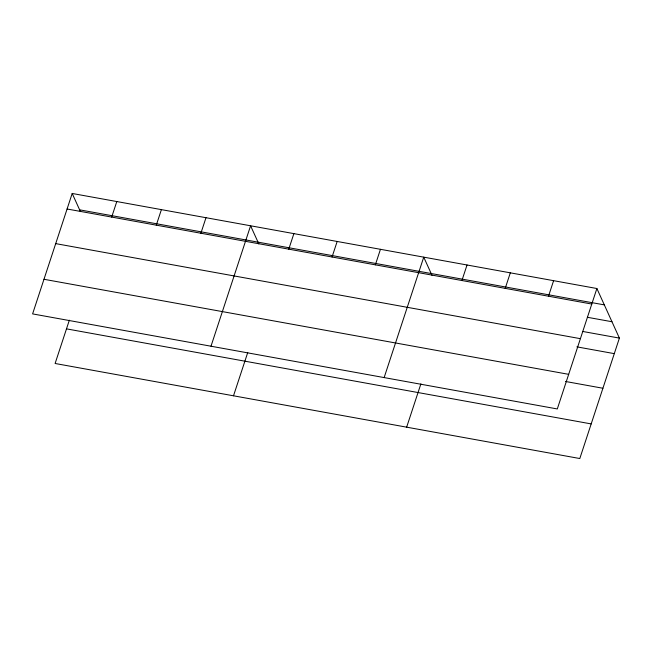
<?xml version="1.0" encoding="UTF-8"?>
<svg xmlns="http://www.w3.org/2000/svg" width="652" height="652" viewBox="0 0 652 652"><rect width="100%" height="100%" fill="white"/><g stroke="black" fill="none" stroke-linecap="round" stroke-linejoin="round"><path stroke-width="0.98" d="M72.193 193.465L32.6 313.897L557.297 408.951L596.89 288.518L72.193 193.465L80.432 211.607M69.348 320.189L55.11 363.482L579.807 458.535L619.4 338.103L596.89 288.518M111.688 217.083L116.798 201.549M156.284 225.16L161.394 209.626M200.881 233.245L205.991 217.703M210.995 346.212L250.588 225.788L258.828 243.921M233.506 395.797L247.744 352.504M288.771 249.162L293.881 233.628M332.055 257.002L337.165 241.468M375.348 264.842L380.45 249.308M384.142 377.581L423.743 257.157L431.974 275.291M406.652 427.166L420.89 383.873M461.918 280.531L467.028 264.997M505.21 288.371L510.312 272.838M548.495 296.212L553.605 280.678M79.626 209.83L604.314 304.883M67.091 208.999L591.78 304.052M587.379 317.288L611.975 321.738M583.002 331.509L619.4 338.103M55.705 243.62L580.402 338.673M576.906 346.864L614.29 353.637M43.977 279.284L568.674 374.338M565.528 381.477L602.913 388.25M66.496 328.861L591.185 423.914"/></g></svg>
